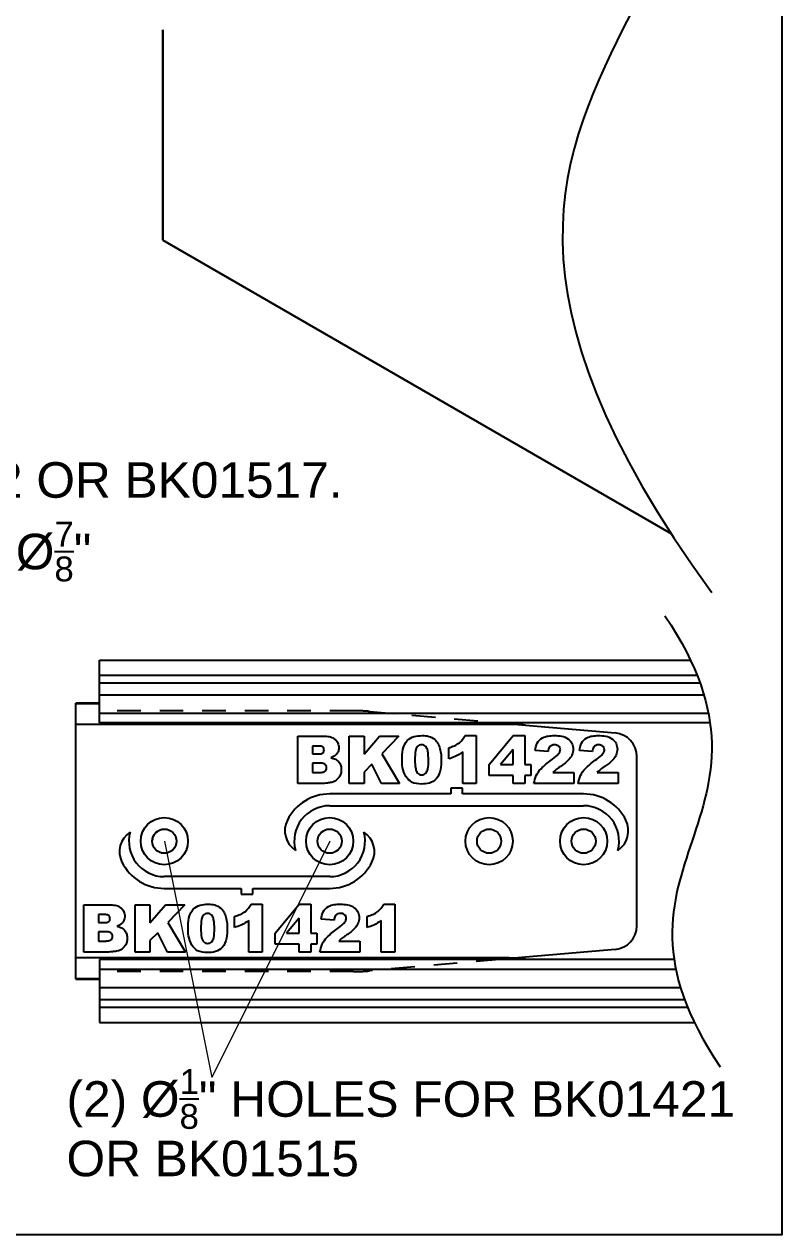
# Model space of a CAD drawing. Extents: x -0.9 to 11.7, y -14.6 to 0.
# Drawn here: x 7.64 to 11.65, y -14.55 to -8.15 of the extents above; entities that cross this region are included whole.
import ezdxf

# ---------------------------------------------------------------- set-up
doc = ezdxf.new("R2010")
doc.units = 0
doc.header["$LTSCALE"] = 0.5
doc.header["$MEASUREMENT"] = 0
doc.linetypes.add('HIDDEN', pattern=[0.375, 0.25, -0.125])
for name, color, linetype in [('Dimension', 10, 'CONTINUOUS'), ('FAB DWG', 221, 'CONTINUOUS'), ('Housing', 150, 'CONTINUOUS')]:
    doc.layers.add(name, color=color, linetype=linetype)
doc.layers.add('Jig', color=41, linetype='CONTINUOUS', lineweight=13)
doc.layers.add('Text-Unprinted', color=131, linetype='CONTINUOUS', plot=False)
doc.styles.get("Standard").update_dxf_attribs({"font": 'arial.ttf'})

msp = doc.modelspace()

# ---------------------------------------------------------------- linework, layer by layer
at = {"layer": 'Dimension', "lineweight": 15, "ltscale": 0.5, "transparency": 16777216}
for p in [(8.3875, -12.4689), (9.261, -12.4689)]:
    msp.add_line(p, (8.6375, -13.7189), dxfattribs=at)
at = {"layer": 'Dimension', "transparency": 16777216}
msp.add_open_spline([(10.7119, -5.383), (11.5178, -6.7699), (10.8184, -8.1611), (10.119, -9.5523), (11.2829, -11.1537)], degree=3, knots=[0.08847, 0.08847, 0.08847, 0.08847, 1, 2, 2, 2, 2], dxfattribs=at)
msp.add_open_spline([(11.0348, -11.2759), (11.3939, -11.8122), (11.1813, -12.4689), (10.958, -13.1167), (11.3278, -13.6619)], degree=3, dxfattribs=at)
at = {"layer": 'Housing', "lineweight": 30, "transparency": 16777216, "extrusion": (1.72083e-15, 0.816497, 0.57735)}
for p, q in [((8.3785, -9.2901), (8.3785, -8.1761)), ((11.0693, -10.8436), (8.3785, -9.2901))]:
    msp.add_line(p, q, dxfattribs=at)
at = {"layer": 'Housing', "linetype": 'Continuous', "lineweight": 25, "transparency": 16777216}
for p, q in [((8.0422, -11.5105), (11.1697, -11.5105)), ((8.0422, -11.8429), (8.0422, -11.5105)), ((8.0422, -11.5915), (11.2051, -11.5915)), ((8.0422, -11.6317), (11.2203, -11.6317)), ((8.0422, -11.6952), (11.2411, -11.6952)), ((8.0422, -11.7923), (11.2649, -11.7923)), ((11.2734, -11.8429), (8.0422, -11.8429)), ((8.0422, -13.0949), (8.0422, -13.4273)), ((11.0835, -13.0949), (8.0422, -13.0949)), ((8.0422, -13.1455), (11.0924, -13.1455)), ((8.0422, -13.2426), (11.1172, -13.2426)), ((8.0422, -13.3061), (11.1386, -13.3061)), ((8.0422, -13.3463), (11.1543, -13.3463)), ((8.0422, -13.4273), (11.1906, -13.4273))]:
    msp.add_line(p, q, dxfattribs=at)
at = {"layer": 'Housing', "linetype": 'HIDDEN', "lineweight": 15, "ltscale": 0.5, "transparency": 16777216}
for centre in [(8.3875, -12.4689), (9.261, -12.4689)]:
    msp.add_circle(centre, 0.0625, dxfattribs=at)
at = {"layer": 'Jig', "linetype": 'Continuous', "lineweight": 25, "transparency": 16777216}
for p, q in [((7.9172, -13.1989), (7.9172, -11.7389)), ((8.0422, -11.7389), (7.9172, -11.7389)), ((8.0422, -11.7421), (7.9172, -11.7421)), ((10.1599, -11.8429), (10.2963, -11.8548)), ((10.2112, -11.851), (7.9172, -11.851)), ((9.9783, -11.9103), (10.0368, -11.9103)), ((10.0368, -11.9103), (10.0368, -12.1635)), ((10.1049, -12.0632), (10.2316, -11.9103)), ((10.2316, -11.9103), (10.2932, -11.9103)), ((10.2932, -11.9103), (10.2932, -12.0629)), ((10.2963, -11.8548), (10.7719, -11.8964)), ((9.0919, -11.9135), (9.2353, -11.9135)), ((9.0919, -12.1635), (9.0919, -11.9135)), ((9.1699, -11.9655), (9.1699, -12.0077)), ((9.2018, -11.9655), (9.1699, -11.9655)), ((9.3647, -11.9135), (9.4426, -11.9135)), ((9.3647, -12.1635), (9.3647, -11.9135)), ((9.4426, -12.008), (9.5241, -11.9135)), ((9.4426, -11.9135), (9.4426, -12.008)), ((9.5241, -11.9135), (9.6277, -11.9135)), ((9.6277, -11.9135), (9.5363, -12.0071)), ((9.8906, -12.0337), (9.8906, -11.9752)), ((9.1699, -12.0077), (9.2014, -12.0077)), ((9.5363, -12.0071), (9.6309, -12.1635)), ((9.9653, -12.1635), (9.9653, -11.9964)), ((10.2316, -11.9843), (10.1648, -12.0629)), ((10.2316, -12.0629), (10.2316, -11.9843)), ((10.4166, -11.9947), (10.3484, -11.9894)), ((10.6504, -11.9947), (10.5822, -11.9894)), ((10.886, -12.9169), (10.886, -12.0209)), ((9.1699, -12.0564), (9.1699, -12.1051)), ((9.2086, -12.0564), (9.1699, -12.0564)), ((9.4835, -12.0613), (9.4426, -12.1031)), ((9.4426, -12.1031), (9.4426, -12.1635)), ((9.5357, -12.1635), (9.4835, -12.0613)), ((10.1049, -12.1213), (10.1049, -12.0632)), ((10.1648, -12.0629), (10.2316, -12.0629)), ((10.2932, -12.0629), (10.3257, -12.0629)), ((10.3257, -12.0629), (10.3257, -12.1213)), ((9.225, -12.1635), (9.0919, -12.1635)), ((9.1699, -12.1051), (9.2087, -12.1051)), ((9.4426, -12.1635), (9.3647, -12.1635)), ((9.6309, -12.1635), (9.5357, -12.1635)), ((10.0368, -12.1635), (9.9653, -12.1635)), ((10.2316, -12.1213), (10.1049, -12.1213)), ((10.2316, -12.1635), (10.2316, -12.1213)), ((10.2932, -12.1635), (10.2316, -12.1635)), ((10.2932, -12.1213), (10.2932, -12.1635)), ((10.3257, -12.1213), (10.2932, -12.1213)), ((10.553, -12.1635), (10.3419, -12.1635)), ((10.4424, -12.1051), (10.553, -12.1051)), ((10.553, -12.1051), (10.553, -12.1635)), ((10.7868, -12.1635), (10.5757, -12.1635)), ((10.6762, -12.1051), (10.7868, -12.1051)), ((10.7868, -12.1051), (10.7868, -12.1635)), ((9.9016, -12.2189), (9.261, -12.2189)), ((9.9641, -12.1876), (9.9016, -12.1876)), ((9.9016, -12.1876), (9.9016, -12.2189)), ((9.9641, -12.2189), (9.9641, -12.1876)), ((10.6047, -12.2189), (9.9641, -12.2189)), ((9.261, -12.2814), (10.6047, -12.2814)), ((9.261, -12.6564), (8.386, -12.6564)), ((8.386, -12.7189), (8.7922, -12.7189)), ((8.7922, -12.7189), (8.7922, -12.7501)), ((8.8547, -12.7501), (8.8547, -12.7189)), ((8.8547, -12.7189), (9.261, -12.7189)), ((7.9594, -12.8055), (8.1028, -12.8055)), ((7.9594, -13.0555), (7.9594, -12.8055)), ((8.2322, -12.8055), (8.3101, -12.8055)), ((8.2322, -13.0555), (8.2322, -12.8055)), ((8.3101, -12.9), (8.3916, -12.8055)), ((8.3101, -12.8055), (8.3101, -12.9)), ((8.3916, -12.8055), (8.4952, -12.8055)), ((8.4952, -12.8055), (8.4038, -12.899)), ((8.7922, -12.7501), (8.8547, -12.7501)), ((8.8458, -12.8022), (8.9042, -12.8022)), ((8.9042, -12.8022), (8.9042, -13.0555)), ((8.9724, -12.9552), (9.099, -12.8022)), ((9.099, -12.8022), (9.1607, -12.8022)), ((9.1607, -12.8022), (9.1607, -12.9548)), ((9.5471, -12.8022), (9.6055, -12.8022)), ((9.6055, -12.8022), (9.6055, -13.0555)), ((8.0374, -12.8574), (8.0374, -12.8997)), ((8.0693, -12.8574), (8.0374, -12.8574)), ((8.7581, -12.9256), (8.7581, -12.8672)), ((9.4594, -12.9256), (9.4594, -12.8672)), ((8.0374, -12.8997), (8.0689, -12.8997)), ((8.4038, -12.899), (8.4984, -13.0555)), ((8.8328, -13.0555), (8.8328, -12.8883)), ((9.099, -12.8763), (9.0323, -12.9548)), ((9.099, -12.9548), (9.099, -12.8763)), ((9.2841, -12.8867), (9.2159, -12.8813)), ((9.5341, -13.0555), (9.5341, -12.8883)), ((8.0374, -12.9484), (8.0374, -12.9971)), ((8.0761, -12.9484), (8.0374, -12.9484)), ((8.0374, -12.9971), (8.0762, -12.9971)), ((8.351, -12.9532), (8.3101, -12.9951)), ((8.3101, -12.9951), (8.3101, -13.0555)), ((8.4032, -13.0555), (8.351, -12.9532)), ((8.9724, -13.0133), (8.9724, -12.9552)), ((9.0323, -12.9548), (9.099, -12.9548)), ((9.1607, -12.9548), (9.1932, -12.9548)), ((9.1932, -12.9548), (9.1932, -13.0133)), ((9.3099, -12.9971), (9.4205, -12.9971)), ((9.4205, -12.9971), (9.4205, -13.0555)), ((8.0925, -13.0555), (7.9594, -13.0555)), ((8.3101, -13.0555), (8.2322, -13.0555)), ((8.4984, -13.0555), (8.4032, -13.0555)), ((8.9042, -13.0555), (8.8328, -13.0555)), ((9.099, -13.0133), (8.9724, -13.0133)), ((9.099, -13.0555), (9.099, -13.0133)), ((9.1607, -13.0555), (9.099, -13.0555)), ((9.1607, -13.0133), (9.1607, -13.0555)), ((9.1932, -13.0133), (9.1607, -13.0133)), ((9.4205, -13.0555), (9.2094, -13.0555)), ((9.6055, -13.0555), (9.5341, -13.0555)), ((10.7719, -13.0414), (10.2963, -13.083)), ((10.2112, -13.0867), (7.9172, -13.0867)), ((10.2963, -13.083), (10.1599, -13.0949)), ((7.9172, -13.1957), (8.0422, -13.1957)), ((7.9172, -13.1989), (8.0422, -13.1989))]:
    msp.add_line(p, q, dxfattribs=at)
at = {"layer": 'Jig', "linetype": 'HIDDEN', "lineweight": 25, "transparency": 16777216}
for p, q in [((9.3866, -11.7789), (8.0422, -11.7789)), ((9.4717, -11.7827), (10.1599, -11.8429)), ((10.1599, -13.0949), (9.4717, -13.1551)), ((9.3866, -13.1589), (8.0422, -13.1589))]:
    msp.add_line(p, q, dxfattribs=at)
at = {"layer": 'Jig', "linetype": 'Continuous', "lineweight": 25, "transparency": 16777216}
for centre, radius in [((8.386, -12.4689), 0.125), ((9.261, -12.4689), 0.125), ((10.1047, -12.4689), 0.125), ((10.6047, -12.4689), 0.125), ((8.386, -12.4689), 0.064), ((9.261, -12.4689), 0.064), ((10.1047, -12.4689), 0.064), ((10.6047, -12.4689), 0.064)]:
    msp.add_circle(centre, radius, dxfattribs=at)
for centre, radius, start, end in [((10.761, -12.0209), 0.125, 0, 85), ((9.261, -12.4689), 0.25, 90, 153.59038), ((10.6047, -12.4689), 0.25, 26.40962, 90), ((9.261, -12.4689), 0.1875, 90, 195), ((10.6047, -12.4689), 0.1875, 345, 90), ((9.149, -12.4133), 0.125, 153.59038, 236.40962), ((10.7167, -12.4133), 0.125, 303.59038, 26.40962), ((8.274, -12.5245), 0.125, 123.59038, 206.40962), ((8.386, -12.4689), 0.1875, 165, 270), ((9.261, -12.4689), 0.1875, 270, 15), ((9.3729, -12.5245), 0.125, 333.59038, 56.40962), ((8.386, -12.4689), 0.25, 206.40962, 270), ((9.261, -12.4689), 0.25, 270, 333.59038), ((10.761, -12.9169), 0.125, 275, 0)]:
    msp.add_arc(centre, radius, start, end, dxfattribs=at)
at = {"layer": 'Jig', "linetype": 'HIDDEN', "lineweight": 25, "transparency": 16777216}
for centre, major_axis, start_param, end_param in [((9.4608, -11.9072), (-0.3526, 0.0308), 4.712389, 4.955215), ((9.4608, -13.0306), (0.3526, 0.0308), 4.469563, 4.712389)]:
    msp.add_ellipse(centre, major_axis=major_axis, ratio=0.353184, start_param=start_param, end_param=end_param, dxfattribs=at)
at = {"layer": 'Jig', "linetype": 'Continuous', "lineweight": 25, "transparency": 16777216}
for centre, major_axis, start_param, end_param in [((10.2854, -11.9793), (-0.3526, 0.0308), 4.712389, 4.955215), ((10.2854, -12.9585), (0.3526, 0.0308), 4.469563, 4.712389)]:
    msp.add_ellipse(centre, major_axis=major_axis, ratio=0.353184, start_param=start_param, end_param=end_param, dxfattribs=at)
for points, knots in [([(9.6439, -12.0375), (9.6444, -12.0197), (9.6455, -11.9844), (9.665, -11.9355), (9.7075, -11.9125), (9.7355, -11.911), (9.7495, -11.9103)], [0, 0, 0, 0, 0.281491, 0.559748, 0.77913, 1, 1, 1, 1]), ([(9.7495, -11.9103), (9.7615, -11.9108), (9.7856, -11.9117), (9.8162, -11.9275), (9.8362, -11.9518), (9.8418, -11.9698), (9.8446, -11.9788)], [0, 0, 0, 0, 0.280493, 0.559597, 0.779659, 1, 1, 1, 1]), ([(9.8906, -11.9752), (9.9111, -11.9683), (9.9476, -11.9559), (9.9689, -11.9242), (9.9783, -11.9103)], [0, 0, 0, 0, 0.560663, 1, 1, 1, 1]), ([(10.3484, -11.9894), (10.3508, -11.976), (10.3556, -11.9492), (10.3837, -11.9208), (10.4174, -11.9112), (10.4385, -11.9106), (10.4491, -11.9103)], [0, 0, 0, 0, 0.2806228, 0.5584158, 0.7787536, 1, 1, 1, 1]), ([(10.4491, -11.9103), (10.4622, -11.9106), (10.4883, -11.9112), (10.5233, -11.9246), (10.5459, -11.9516), (10.5485, -11.9721), (10.5497, -11.9824)], [0, 0, 0, 0, 0.281517, 0.560668, 0.780351, 1, 1, 1, 1]), ([(10.5822, -11.9894), (10.5846, -11.976), (10.5894, -11.9492), (10.6174, -11.9208), (10.6512, -11.9112), (10.6723, -11.9106), (10.6829, -11.9103)], [0, 0, 0, 0, 0.280623, 0.558416, 0.778754, 1, 1, 1, 1]), ([(10.6829, -11.9103), (10.696, -11.9106), (10.722, -11.9112), (10.7571, -11.9246), (10.7797, -11.9516), (10.7822, -11.9721), (10.7835, -11.9824)], [0, 0, 0, 0, 0.281517, 0.560668, 0.780351, 1, 1, 1, 1]), ([(9.2316, -11.9861), (9.2312, -11.9827), (9.2306, -11.9774), (9.2264, -11.9718), (9.2178, -11.9658), (9.2089, -11.9656), (9.2018, -11.9655)], [0, 0, 0, 0, 0.24937, 0.374958, 0.500628, 1, 1, 1, 1]), ([(9.2353, -11.9135), (9.2454, -11.9141), (9.2655, -11.9151), (9.2909, -11.9288), (9.307, -11.9502), (9.3086, -11.966), (9.3095, -11.974)], [0, 0, 0, 0, 0.280855, 0.560066, 0.780046, 1, 1, 1, 1]), ([(9.3095, -11.974), (9.3088, -11.9816), (9.3075, -11.9953), (9.299, -12.0061), (9.2953, -12.0108)], [0, 0, 0, 0, 0.559379, 1, 1, 1, 1]), ([(9.7471, -11.959), (9.7431, -11.9593), (9.735, -11.9601), (9.7214, -11.9701), (9.7124, -11.9982), (9.7122, -12.0222), (9.7121, -12.0383)], [0, 0, 0, 0, 0.124956, 0.249616, 0.49815, 1, 1, 1, 1]), ([(9.7835, -12.0401), (9.7835, -12.0236), (9.7834, -11.9989), (9.7735, -11.9704), (9.7596, -11.9601), (9.7513, -11.9594), (9.7471, -11.959)], [0, 0, 0, 0, 0.5018497, 0.750295, 0.8750626, 1, 1, 1, 1]), ([(10.4509, -11.959), (10.4457, -11.9595), (10.4353, -11.9604), (10.4205, -11.9733), (10.4181, -11.9866), (10.4166, -11.9947)], [0, 0, 0, 0, 0.280648, 0.559426, 1, 1, 1, 1]), ([(10.4816, -11.9859), (10.4809, -11.9816), (10.4797, -11.9731), (10.4708, -11.9644), (10.4609, -11.9596), (10.4542, -11.9592), (10.4509, -11.959)], [0, 0, 0, 0, 0.278882, 0.558608, 0.779176, 1, 1, 1, 1]), ([(10.6846, -11.959), (10.6794, -11.9595), (10.6691, -11.9604), (10.6543, -11.9733), (10.6519, -11.9866), (10.6504, -11.9947)], [0, 0, 0, 0, 0.2806478, 0.5594256, 1, 1, 1, 1]), ([(10.7153, -11.9859), (10.7147, -11.9816), (10.7134, -11.9731), (10.7046, -11.9644), (10.6947, -11.9596), (10.688, -11.9592), (10.6846, -11.959)], [0, 0, 0, 0, 0.278882, 0.558608, 0.779176, 1, 1, 1, 1]), ([(9.2014, -12.0077), (9.2087, -12.0076), (9.2179, -12.0074), (9.2266, -12.001), (9.2307, -11.9951), (9.2312, -11.9897), (9.2316, -11.9861)], [0, 0, 0, 0, 0.499034, 0.624473, 0.750181, 1, 1, 1, 1]), ([(9.2953, -12.0108), (9.2906, -12.0148), (9.2823, -12.0219), (9.2721, -12.0255), (9.2675, -12.0271)], [0, 0, 0, 0, 0.559166, 1, 1, 1, 1]), ([(9.2675, -12.0271), (9.2758, -12.0295), (9.2923, -12.0342), (9.3114, -12.05), (9.3211, -12.0703), (9.322, -12.0838), (9.3225, -12.0906)], [0, 0, 0, 0, 0.280595, 0.559686, 0.779638, 1, 1, 1, 1]), ([(9.6633, -12.1275), (9.6567, -12.1114), (9.6447, -12.0825), (9.6441, -12.0513), (9.6439, -12.0375)], [0, 0, 0, 0, 0.558507, 1, 1, 1, 1]), ([(9.7121, -12.0383), (9.7122, -12.0545), (9.7123, -12.0787), (9.7222, -12.1062), (9.7353, -12.1168), (9.7435, -12.1177), (9.7475, -12.1181)], [0, 0, 0, 0, 0.501702, 0.750445, 0.875181, 1, 1, 1, 1]), ([(9.8517, -12.0367), (9.851, -12.0546), (9.8498, -12.0902), (9.8322, -12.14), (9.7901, -12.1648), (9.7618, -12.1661), (9.7476, -12.1668)], [0, 0, 0, 0, 0.281466, 0.560523, 0.779204, 1, 1, 1, 1]), ([(9.8446, -11.9788), (9.8469, -11.9895), (9.851, -12.0086), (9.8515, -12.0281), (9.8517, -12.0367)], [0, 0, 0, 0, 0.559917, 1, 1, 1, 1]), ([(9.9653, -11.9964), (9.9524, -12.0053), (9.9292, -12.0213), (9.9024, -12.0299), (9.8906, -12.0337)], [0, 0, 0, 0, 0.559663, 1, 1, 1, 1]), ([(10.4323, -12.0412), (10.4437, -12.0328), (10.4597, -12.0212), (10.4778, -12.0025), (10.4803, -11.9914), (10.4816, -11.9859)], [0, 0, 0, 0, 0.5616127, 0.7817748, 1, 1, 1, 1]), ([(10.5497, -11.9824), (10.5484, -11.9929), (10.5457, -12.014), (10.5226, -12.045), (10.5007, -12.0609), (10.4873, -12.0706)], [0, 0, 0, 0, 0.279129, 0.558974, 1, 1, 1, 1]), ([(10.6661, -12.0412), (10.6775, -12.0328), (10.6934, -12.0212), (10.7116, -12.0025), (10.7141, -11.9914), (10.7153, -11.9859)], [0, 0, 0, 0, 0.561613, 0.781775, 1, 1, 1, 1]), ([(10.7835, -11.9824), (10.7822, -11.9929), (10.7795, -12.014), (10.7564, -12.045), (10.7345, -12.0609), (10.7211, -12.0706)], [0, 0, 0, 0, 0.279129, 0.558974, 1, 1, 1, 1]), ([(9.2445, -12.08), (9.244, -12.0759), (9.2432, -12.0697), (9.2377, -12.0635), (9.2274, -12.0567), (9.2169, -12.0565), (9.2086, -12.0564)], [0, 0, 0, 0, 0.248884, 0.374616, 0.500146, 1, 1, 1, 1]), ([(9.2087, -12.1051), (9.2173, -12.1049), (9.228, -12.1046), (9.2382, -12.0972), (9.2433, -12.0905), (9.2441, -12.0842), (9.2445, -12.08)], [0, 0, 0, 0, 0.498979, 0.624624, 0.750362, 1, 1, 1, 1]), ([(9.3225, -12.0906), (9.322, -12.0974), (9.3211, -12.111), (9.3111, -12.1339), (9.2972, -12.1449), (9.2888, -12.1516)], [0, 0, 0, 0, 0.280872, 0.561572, 1, 1, 1, 1]), ([(9.7475, -12.1181), (9.7516, -12.1177), (9.7596, -12.1169), (9.7697, -12.1096), (9.7762, -12.0994), (9.7836, -12.0764), (9.7835, -12.0562), (9.7835, -12.0401)], [0, 0, 0, 0, 0.124746, 0.249408, 0.374355, 0.499578, 1, 1, 1, 1]), ([(10.3419, -12.1635), (10.3451, -12.1491), (10.3513, -12.1203), (10.3835, -12.0774), (10.4138, -12.0549), (10.4323, -12.0412)], [0, 0, 0, 0, 0.279558, 0.55925, 1, 1, 1, 1]), ([(10.4873, -12.0706), (10.482, -12.0741), (10.4732, -12.0801), (10.4611, -12.0885), (10.4515, -12.0965), (10.4454, -12.1022), (10.4424, -12.1051)], [0, 0, 0, 0, 0.3400423, 0.5600456, 0.7799907, 1, 1, 1, 1]), ([(10.5757, -12.1635), (10.5788, -12.1491), (10.5851, -12.1203), (10.6173, -12.0774), (10.6475, -12.0549), (10.6661, -12.0412)], [0, 0, 0, 0, 0.279558, 0.55925, 1, 1, 1, 1]), ([(10.7211, -12.0706), (10.7158, -12.0741), (10.707, -12.0801), (10.6949, -12.0885), (10.6853, -12.0965), (10.6792, -12.1022), (10.6762, -12.1051)], [0, 0, 0, 0, 0.340042, 0.560046, 0.779991, 1, 1, 1, 1]), ([(9.2595, -12.16), (9.2531, -12.1609), (9.2416, -12.1625), (9.23, -12.1632), (9.225, -12.1635)], [0, 0, 0, 0, 0.560095, 1, 1, 1, 1]), ([(9.2888, -12.1516), (9.2835, -12.1539), (9.2741, -12.158), (9.264, -12.1594), (9.2595, -12.16)], [0, 0, 0, 0, 0.559347, 1, 1, 1, 1]), ([(9.7476, -12.1668), (9.7287, -12.1657), (9.695, -12.1637), (9.673, -12.1386), (9.6633, -12.1275)], [0, 0, 0, 0, 0.560178, 1, 1, 1, 1]), ([(8.1028, -12.8055), (8.1128, -12.806), (8.133, -12.8071), (8.1584, -12.8207), (8.1745, -12.8421), (8.1761, -12.858), (8.177, -12.8659)], [0, 0, 0, 0, 0.280855, 0.560066, 0.780046, 1, 1, 1, 1]), ([(8.5114, -12.9295), (8.5119, -12.9117), (8.513, -12.8763), (8.5325, -12.8275), (8.575, -12.8045), (8.603, -12.803), (8.617, -12.8022)], [0, 0, 0, 0, 0.281491, 0.559748, 0.77913, 1, 1, 1, 1]), ([(8.617, -12.8022), (8.629, -12.8027), (8.653, -12.8037), (8.6837, -12.8195), (8.7037, -12.8437), (8.7093, -12.8618), (8.7121, -12.8708)], [0, 0, 0, 0, 0.280493, 0.559597, 0.779659, 1, 1, 1, 1]), ([(8.7581, -12.8672), (8.7786, -12.8603), (8.8151, -12.8479), (8.8364, -12.8162), (8.8458, -12.8022)], [0, 0, 0, 0, 0.560663, 1, 1, 1, 1]), ([(9.2159, -12.8813), (9.2183, -12.8679), (9.2231, -12.8412), (9.2511, -12.8128), (9.2849, -12.8032), (9.306, -12.8026), (9.3166, -12.8022)], [0, 0, 0, 0, 0.280623, 0.558416, 0.778754, 1, 1, 1, 1]), ([(9.3166, -12.8022), (9.3297, -12.8026), (9.3558, -12.8032), (9.3908, -12.8165), (9.4134, -12.8435), (9.416, -12.8641), (9.4172, -12.8744)], [0, 0, 0, 0, 0.281517, 0.560668, 0.780351, 1, 1, 1, 1]), ([(9.4594, -12.8672), (9.4799, -12.8603), (9.5164, -12.8479), (9.5377, -12.8162), (9.5471, -12.8022)], [0, 0, 0, 0, 0.560663, 1, 1, 1, 1]), ([(8.099, -12.8781), (8.0987, -12.8746), (8.0981, -12.8694), (8.0938, -12.8638), (8.0853, -12.8578), (8.0764, -12.8576), (8.0693, -12.8574)], [0, 0, 0, 0, 0.24937, 0.374958, 0.500628, 1, 1, 1, 1]), ([(8.177, -12.8659), (8.1762, -12.8736), (8.175, -12.8873), (8.1665, -12.8981), (8.1628, -12.9028)], [0, 0, 0, 0, 0.559379, 1, 1, 1, 1]), ([(8.6146, -12.851), (8.6106, -12.8513), (8.6024, -12.852), (8.5889, -12.862), (8.5799, -12.8901), (8.5797, -12.9142), (8.5796, -12.9302)], [0, 0, 0, 0, 0.1249555, 0.2496157, 0.4981498, 1, 1, 1, 1]), ([(8.651, -12.9321), (8.6509, -12.9155), (8.6509, -12.8908), (8.641, -12.8623), (8.6271, -12.8521), (8.6188, -12.8513), (8.6146, -12.851)], [0, 0, 0, 0, 0.5018497, 0.750295, 0.8750626, 1, 1, 1, 1]), ([(8.7121, -12.8708), (8.7144, -12.8815), (8.7185, -12.9005), (8.719, -12.92), (8.7192, -12.9286)], [0, 0, 0, 0, 0.559917, 1, 1, 1, 1]), ([(9.3184, -12.851), (9.3132, -12.8514), (9.3028, -12.8523), (9.288, -12.8653), (9.2856, -12.8785), (9.2841, -12.8867)], [0, 0, 0, 0, 0.280648, 0.559426, 1, 1, 1, 1]), ([(9.349, -12.8778), (9.3484, -12.8736), (9.3471, -12.8651), (9.3383, -12.8563), (9.3284, -12.8516), (9.3217, -12.8512), (9.3184, -12.851)], [0, 0, 0, 0, 0.278882, 0.558608, 0.779176, 1, 1, 1, 1]), ([(8.0689, -12.8997), (8.0762, -12.8995), (8.0854, -12.8994), (8.094, -12.893), (8.0982, -12.8871), (8.0987, -12.8817), (8.099, -12.8781)], [0, 0, 0, 0, 0.499034, 0.624473, 0.750181, 1, 1, 1, 1]), ([(8.1628, -12.9028), (8.1581, -12.9068), (8.1498, -12.9139), (8.1395, -12.9174), (8.135, -12.919)], [0, 0, 0, 0, 0.559166, 1, 1, 1, 1]), ([(8.135, -12.919), (8.1433, -12.9214), (8.1598, -12.9262), (8.1789, -12.9419), (8.1886, -12.9623), (8.1895, -12.9758), (8.19, -12.9825)], [0, 0, 0, 0, 0.2805952, 0.559686, 0.7796381, 1, 1, 1, 1]), ([(8.5308, -13.0195), (8.5241, -13.0033), (8.5122, -12.9744), (8.5116, -12.9432), (8.5114, -12.9295)], [0, 0, 0, 0, 0.558507, 1, 1, 1, 1]), ([(8.5796, -12.9302), (8.5797, -12.9464), (8.5798, -12.9707), (8.5897, -12.9982), (8.6028, -13.0088), (8.611, -13.0096), (8.615, -13.01)], [0, 0, 0, 0, 0.501702, 0.750445, 0.875181, 1, 1, 1, 1]), ([(8.615, -13.01), (8.619, -13.0096), (8.6271, -13.0088), (8.6372, -13.0016), (8.6437, -12.9913), (8.6511, -12.9684), (8.651, -12.9482), (8.651, -12.9321)], [0, 0, 0, 0, 0.124746, 0.249408, 0.374355, 0.499578, 1, 1, 1, 1]), ([(8.7192, -12.9286), (8.7185, -12.9465), (8.7173, -12.9821), (8.6997, -13.0319), (8.6576, -13.0568), (8.6293, -13.0581), (8.6151, -13.0587)], [0, 0, 0, 0, 0.281466, 0.560523, 0.779204, 1, 1, 1, 1]), ([(8.8328, -12.8883), (8.8198, -12.8973), (8.7967, -12.9133), (8.7699, -12.9219), (8.7581, -12.9256)], [0, 0, 0, 0, 0.559663, 1, 1, 1, 1]), ([(9.2094, -13.0555), (9.2126, -13.0411), (9.2188, -13.0122), (9.251, -12.9694), (9.2813, -12.9469), (9.2998, -12.9331)], [0, 0, 0, 0, 0.279558, 0.55925, 1, 1, 1, 1]), ([(9.2998, -12.9331), (9.3112, -12.9248), (9.3272, -12.9131), (9.3453, -12.8944), (9.3478, -12.8833), (9.349, -12.8778)], [0, 0, 0, 0, 0.5616127, 0.7817748, 1, 1, 1, 1]), ([(9.4172, -12.8744), (9.4159, -12.8849), (9.4132, -12.906), (9.3901, -12.937), (9.3682, -12.9528), (9.3548, -12.9625)], [0, 0, 0, 0, 0.279129, 0.558974, 1, 1, 1, 1]), ([(9.5341, -12.8883), (9.5211, -12.8973), (9.498, -12.9133), (9.4712, -12.9219), (9.4594, -12.9256)], [0, 0, 0, 0, 0.559663, 1, 1, 1, 1]), ([(8.112, -12.9719), (8.1115, -12.9678), (8.1106, -12.9617), (8.1052, -12.9554), (8.0949, -12.9487), (8.0844, -12.9485), (8.0761, -12.9484)], [0, 0, 0, 0, 0.248884, 0.374616, 0.500146, 1, 1, 1, 1]), ([(8.0762, -12.9971), (8.0848, -12.9968), (8.0955, -12.9965), (8.1057, -12.9891), (8.1108, -12.9824), (8.1115, -12.9761), (8.112, -12.9719)], [0, 0, 0, 0, 0.498979, 0.624624, 0.750362, 1, 1, 1, 1]), ([(8.19, -12.9825), (8.1895, -12.9894), (8.1885, -13.003), (8.1786, -13.0259), (8.1647, -13.0369), (8.1563, -13.0436)], [0, 0, 0, 0, 0.2808725, 0.5615723, 1, 1, 1, 1]), ([(9.3548, -12.9625), (9.3495, -12.9661), (9.3407, -12.972), (9.3286, -12.9805), (9.319, -12.9885), (9.3129, -12.9942), (9.3099, -12.9971)], [0, 0, 0, 0, 0.340042, 0.560046, 0.779991, 1, 1, 1, 1]), ([(8.127, -13.052), (8.1206, -13.0529), (8.1091, -13.0545), (8.0975, -13.0552), (8.0925, -13.0555)], [0, 0, 0, 0, 0.560095, 1, 1, 1, 1]), ([(8.1563, -13.0436), (8.151, -13.0459), (8.1416, -13.0499), (8.1315, -13.0514), (8.127, -13.052)], [0, 0, 0, 0, 0.559347, 1, 1, 1, 1]), ([(8.6151, -13.0587), (8.5962, -13.0576), (8.5625, -13.0557), (8.5405, -13.0305), (8.5308, -13.0195)], [0, 0, 0, 0, 0.5601778, 1, 1, 1, 1])]:
    msp.add_open_spline(points, degree=3, knots=knots, dxfattribs=at)
at = {"layer": 'Text-Unprinted', "ltscale": 0.5, "transparency": 16777216}
msp.add_lwpolyline([(0, 0), (11.6533, 0), (11.6533, -14.5512), (0, -14.5512)], close=True, dxfattribs=at)

# ---------------------------------------------------------------- texts
at = {"layer": 'FAB DWG', "ltscale": 0.5, "transparency": 16777216, "char_height": 0.188, "attachment_point": 4}
for s, width, insert in [('\\A1;(3) %%C{\\H0.7x;\\S1/8;}" HOLES FOR BK01422 OR BK01517.\\PDRILL OUT FIRST HOLE TO %%C{\\H0.7x;\\S7/8;}"', 5.645697, (4.0985, -10.7473)), ('\\A1;(2) %%C{\\H0.7x;\\S1/8;}" HOLES FOR BK01421 OR BK01515', 3.744142, (7.8685, -13.9595))]:
    msp.add_mtext_dynamic_manual_height_columns(s, width=width, gutter_width=0.625, heights=[0], dxfattribs=dict(at, insert=insert))

doc.saveas('drawing.dxf')
